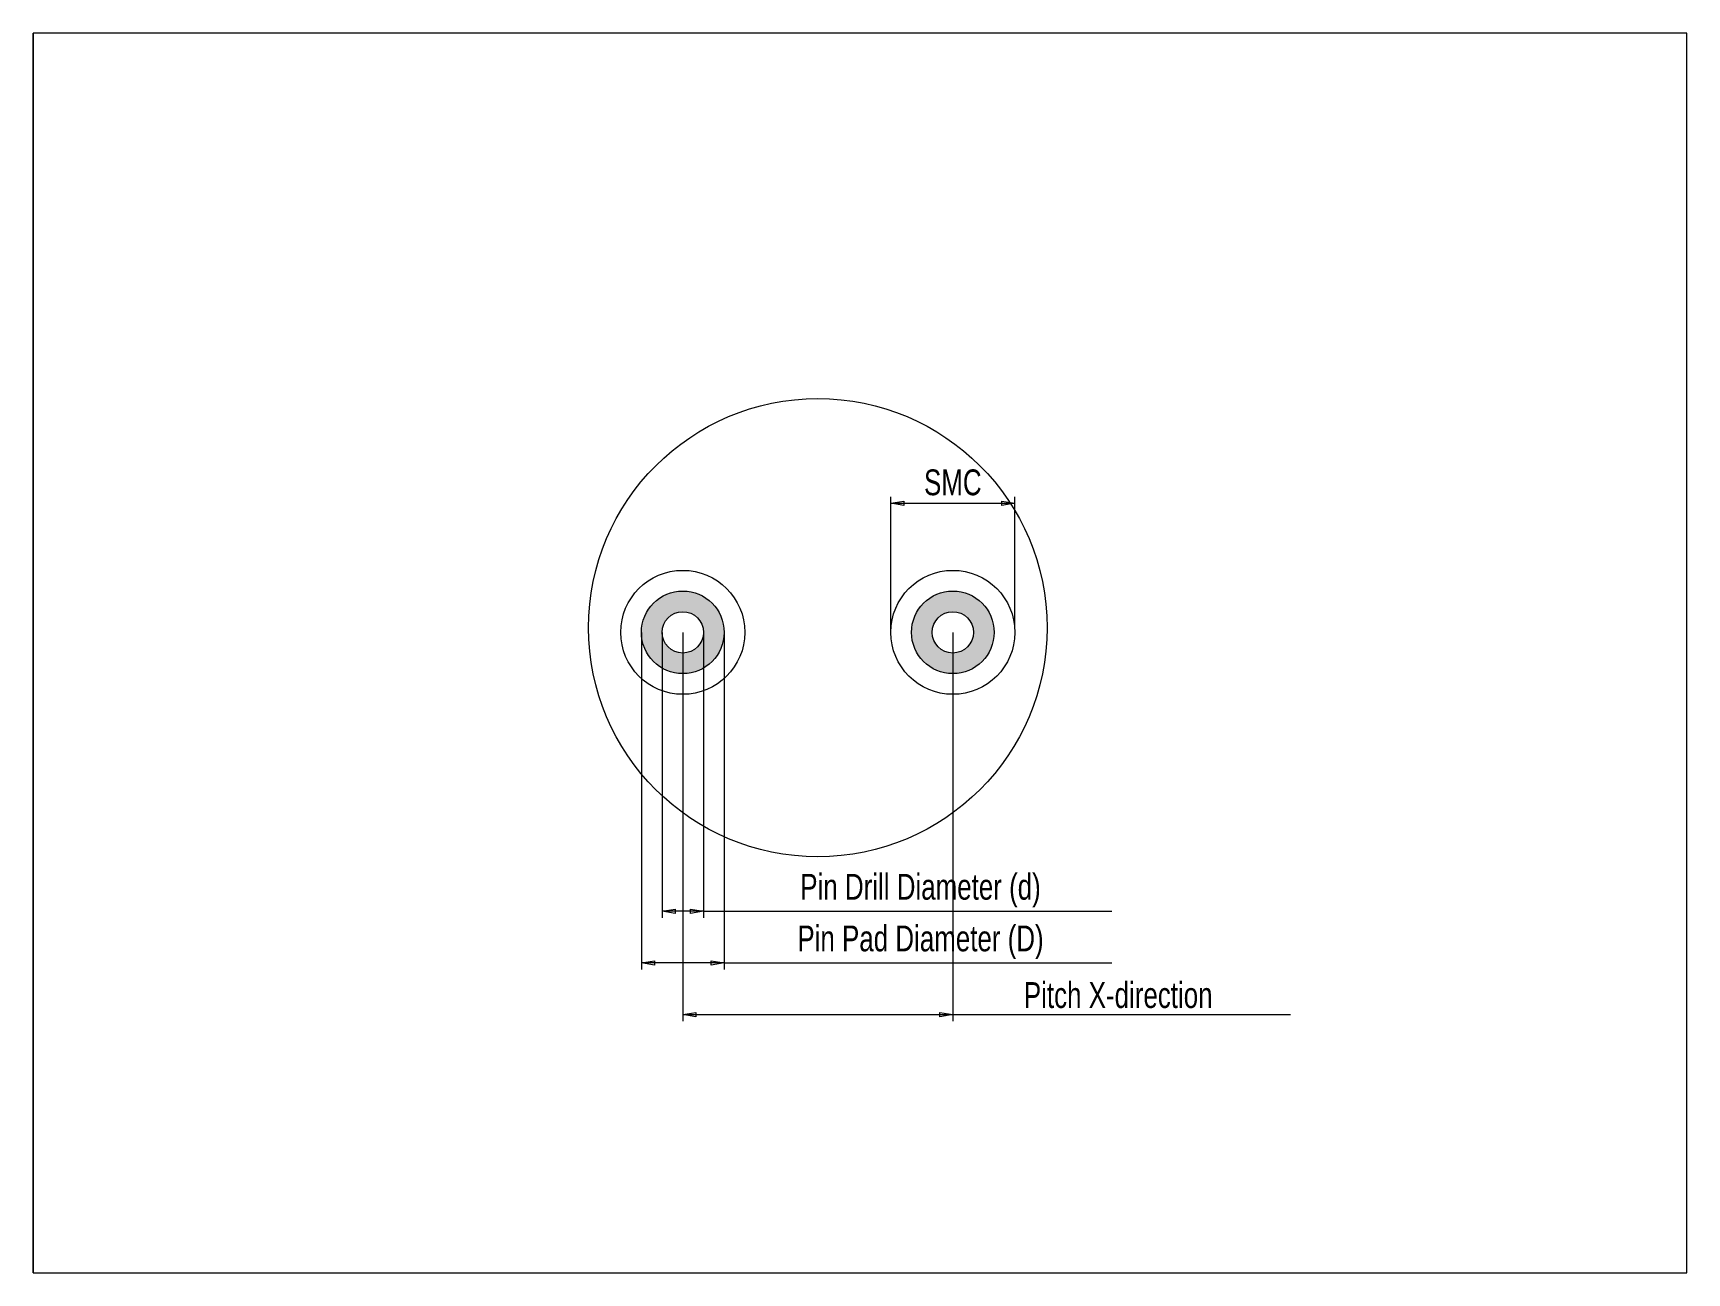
# Model space of a CAD drawing. Header units: millimetres. Extents: x 0 to 320, y 0 to 240.
import ezdxf

# ---------------------------------------------------------------- set-up
doc = ezdxf.new("R2010")
doc.units = ezdxf.units.MM
doc.layers.get('0').update_dxf_attribs({"linetype": 'CONTINUOUS', "lineweight": 0})
doc.styles.get("Standard").update_dxf_attribs({"font": 'txt', "width": 0.75})

msp = doc.modelspace()

# ---------------------------------------------------------------- hatches: boundary and pattern name
h = msp.add_hatch(color=256)
edge = h.paths.add_edge_path()
edge.add_arc((125.71, 124), 4, 0, 360)
edge.add_arc((125.71, 124), 8, 0, 360)
h = msp.add_hatch(color=256)
edge = h.paths.add_edge_path()
edge.add_arc((177.96, 124), 4, 0, 360)
edge.add_arc((177.96, 124), 8, 0, 360)

# ---------------------------------------------------------------- linework, layer by layer
for p, q in [((320, 240), (0, 240)), ((0, 240), (0, 0)), ((0, 240), (0, 240)), ((0, 240), (0, 0)), ((0, 0), (0, 240)), ((320, 0), (320, 240)), ((165.96, 124.62), (165.96, 150.25)), ((165.96, 149), (168.46, 149.42)), ((165.96, 149), (189.96, 149)), ((168.46, 148.58), (165.96, 149)), ((168.46, 149.42), (168.46, 148.58)), ((187.46, 148.58), (187.46, 149.42)), ((187.46, 149.42), (189.96, 149)), ((189.96, 149), (187.46, 148.58)), ((189.96, 124.62), (189.96, 150.25)), ((0, 130), (0, 130)), ((117.71, 124), (117.71, 58.75)), ((121.71, 124), (121.71, 68.75)), ((125.71, 124), (125.71, 48.75)), ((129.71, 124), (129.71, 68.75)), ((133.71, 124), (133.71, 58.75)), ((177.96, 124), (177.96, 48.75)), ((121.71, 70), (124.21, 70.42)), ((124.21, 70.42), (124.21, 69.58)), ((127.21, 69.58), (127.21, 70.42)), ((127.21, 70.42), (129.71, 70)), ((129.71, 70), (121.71, 70)), ((124.21, 69.58), (121.71, 70)), ((129.71, 70), (127.21, 69.58)), ((129.71, 70), (208.71, 70)), ((117.71, 60), (120.21, 60.42)), ((133.71, 60), (117.71, 60)), ((120.21, 59.58), (117.71, 60)), ((120.21, 60.42), (120.21, 59.58)), ((131.21, 59.58), (131.21, 60.42)), ((131.21, 60.42), (133.71, 60)), ((133.71, 60), (131.21, 59.58)), ((133.71, 60), (208.71, 60)), ((125.71, 50), (128.21, 50.42)), ((128.21, 49.58), (125.71, 50)), ((125.71, 50), (243.32, 50)), ((128.21, 50.42), (128.21, 49.58)), ((175.46, 49.58), (175.46, 50.42)), ((175.46, 50.42), (177.96, 50)), ((177.96, 50), (175.46, 49.58)), ((0, 0), (320, 0)), ((0, 0), (0, 0))]:
    msp.add_line(p, q)
for centre, radius in [((151.84, 124.9), 44.35), ((125.71, 124), 12), ((177.96, 124), 12), ((125.71, 124), 8), ((177.96, 124), 8), ((125.71, 124), 4), ((177.96, 124), 4)]:
    msp.add_circle(centre, radius)

# ---------------------------------------------------------------- texts
at = {"char_height": 5, "width": 30, "attachment_point": 5}
for s, insert in [('SMC', (177.96, 153)), ('Pin\\~Drill\\~Diameter\\~(d)', (171.71, 74)), ('Pin\\~Pad\\~Diameter\\~(D)', (171.71, 64)), ('Pitch\\~X-direction', (209.96, 53.75))]:
    msp.add_mtext(s, dxfattribs=dict(at, insert=insert))

doc.saveas('drawing.dxf')
